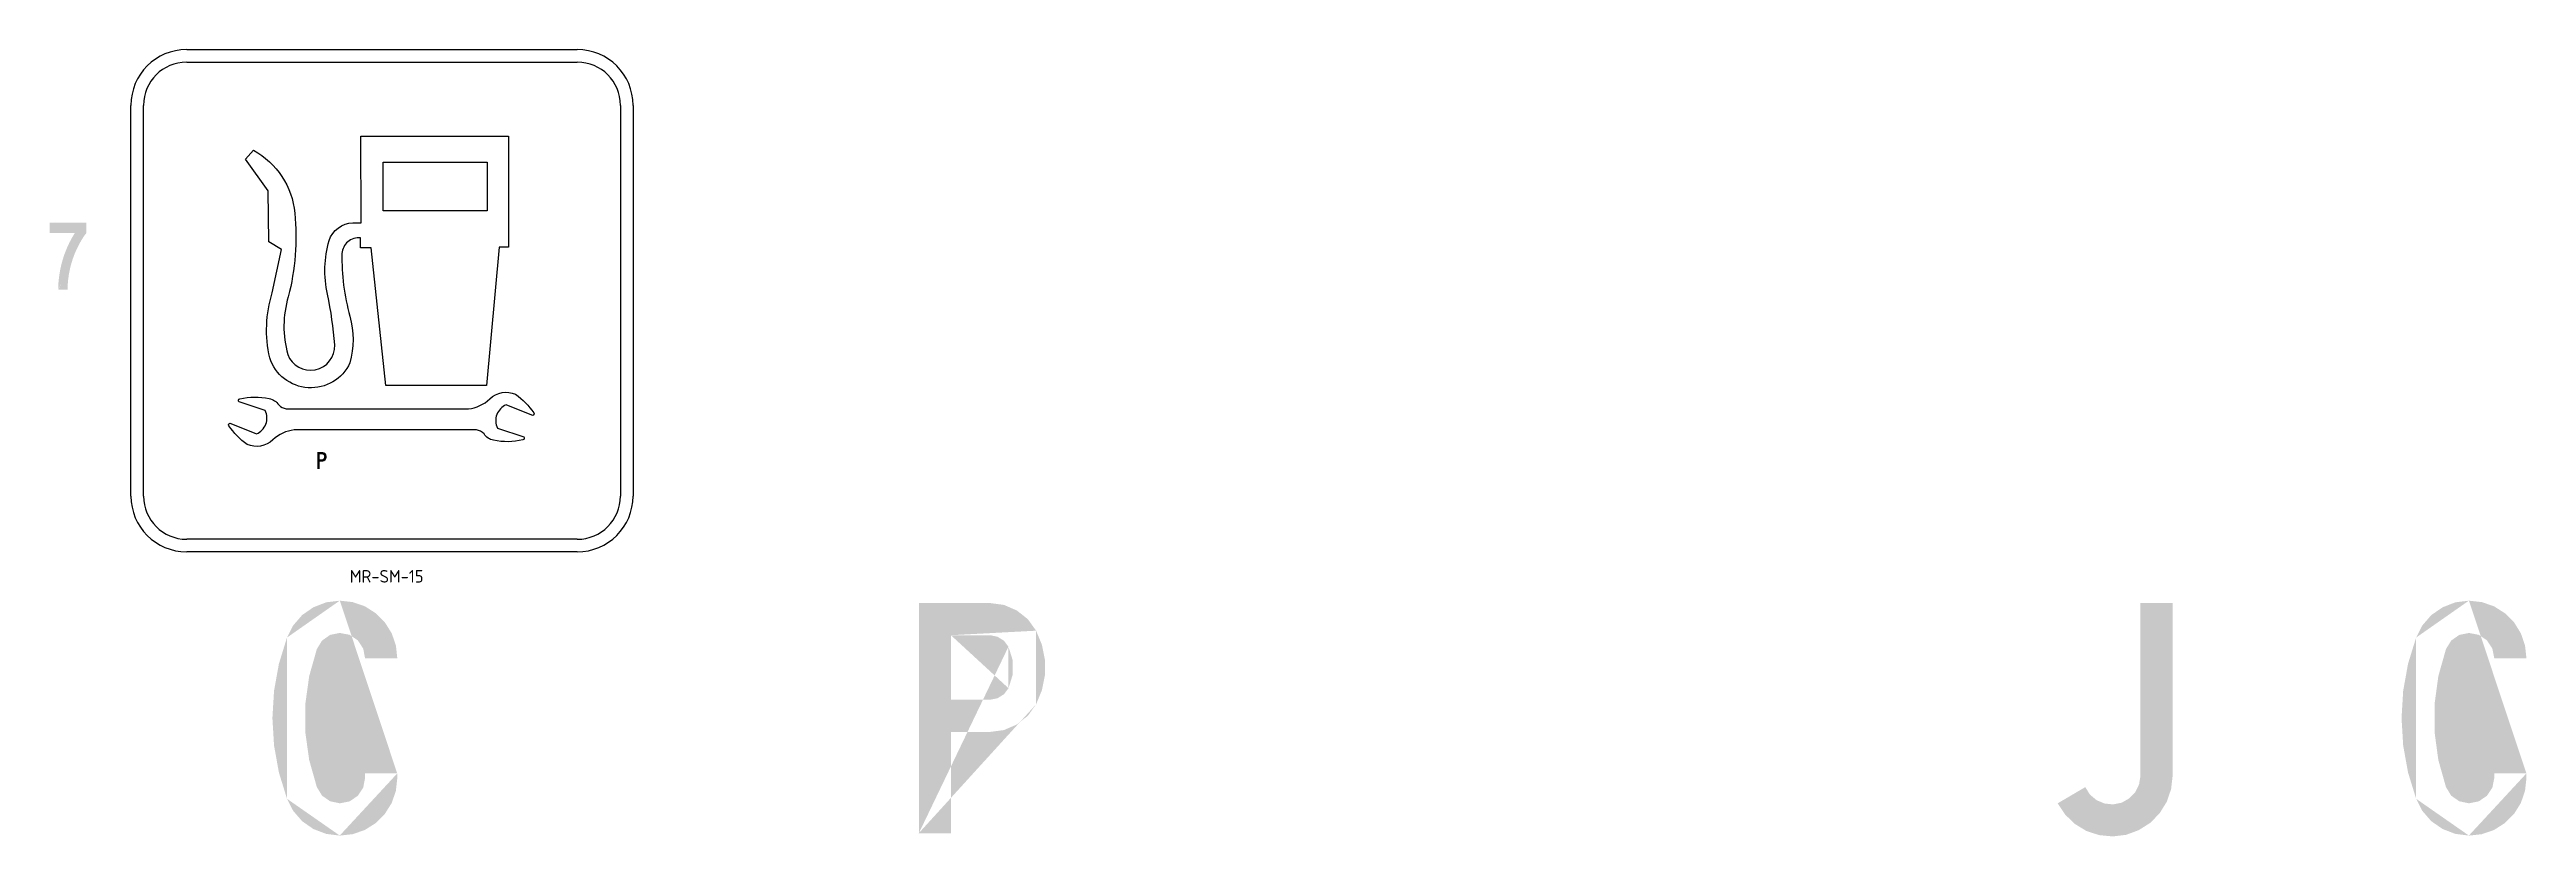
# Model space of a CAD drawing. Extents: x 171 to 1038, y -1303 to 276.
# Drawn here: x 171 to 763, y 88 to 276 of the extents above.
import ezdxf
from ezdxf.enums import TextEntityAlignment as Align

# ---------------------------------------------------------------- set-up
doc = ezdxf.new("R2010")
doc.units = 0
doc.linetypes.add('CENTERX2', pattern=[101.6, 63.5, -12.7, 12.7, -12.7])
for name, color, linetype in [('GREEN', 84, 'CONTINUOUS'), ('L25', 1, 'CONTINUOUS'), ('L35', 3, 'CONTINUOUS'), ('T25', 1, 'CONTINUOUS'), ('TBLK25', 1, 'CONTINUOUS')]:
    doc.layers.add(name, color=color, linetype=linetype)
doc.styles.add('ISO', font='iso3098b.shx')

# ---------------------------------------------------------------- blocks, each defined once
blk = doc.blocks.new('s15')
at = {"layer": 'L25'}
blk.add_lwpolyline([(13.99, 29.52), (26.34, 29.52), (26.34, 20.24), (25.58, 20.24), (24.52, 8.67), (16.08, 8.67), (14.86, 20.2), (13.96, 20.2), (13.96, 21.02, 0.430803), (12.41, 19.71, 0.073392), (13.08, 14.46, -0.132442), (13.08, 10.56, -0.68239), (6.37, 10.98, -0.134009), (6.58, 16.43), (7.36, 20.04), (6.29, 20.7), (6.24, 24.95), (4.33, 27.6), (5, 28.36, -0.244899), (8.47, 23.09, -0.084726), (7.92, 16.09, 0.141335), (7.87, 11.27, 0.852269), (11.81, 12.06, 0.035146), (11.19, 16.32, -0.121308), (11.33, 20.79, -0.306142), (13.33, 22.29), (14.01, 22.29), (13.99, 29.52)], format="xyb", dxfattribs=at)
blk.add_lwpolyline([(15.86, 27.35), (24.55, 27.35), (24.55, 23.28), (15.86, 23.28)], close=True, dxfattribs=at)
blk.add_lwpolyline([(15.71, 6.72), (22.99, 6.72, 0.168765), (24.79, 7.55, -0.31274), (26.94, 7.93, -0.086827), (28.47, 6.37, -0.903142), (28.3, 6.19), (26.16, 7.05, 0.43159), (25.42, 5.1), (27.62, 4.37, -0.652567), (27.55, 4.12, -0.10856), (25.09, 4.08, -0.198207), (24.3, 4.62, 0.172908), (23.67, 4.95), (15.71, 4.95), (8.42, 4.95, 0.168765), (6.62, 4.12, -0.31274), (4.47, 3.74, -0.086827), (2.94, 5.3, -0.903142), (3.12, 5.48), (5.25, 4.62, 0.43159), (5.99, 6.57), (3.8, 7.3, -0.652567), (3.86, 7.55, -0.10856), (6.32, 7.58, -0.198207), (7.12, 7.04, 0.172908), (7.74, 6.72)], format="xyb", close=True, dxfattribs=at)

msp = doc.modelspace()

# ---------------------------------------------------------------- hatches: boundary and pattern name
at = {"layer": 'GREEN'}
h = msp.add_hatch(color=256, dxfattribs=at)
h.paths.add_polyline_path([(254.47, 101.95), (254.44, 101.95)], flags=16)
edge = h.paths.add_edge_path()
edge.add_line((246.76, 103.05), (254.47, 103.05))
edge.add_line((254.47, 103.05), (254.47, 101.95))
edge.add_line((254.13, 98.88), (254.47, 101.95))
edge.add_line((254.13, 98.88), (253.13, 95.97))
edge.add_line((253.13, 95.97), (251.48, 93.36))
edge.add_line((251.48, 93.36), (249.31, 91.17))
edge.add_line((249.31, 91.17), (246.71, 89.52))
edge.add_line((246.71, 89.52), (243.8, 88.52))
edge.add_line((243.8, 88.52), (240.73, 88.18))
edge.add_line((240.73, 88.18), (237.48, 88.59))
edge.add_line((237.48, 88.59), (234.41, 89.75))
edge.add_line((234.41, 89.75), (231.73, 91.61))
edge.add_line((231.73, 91.61), (229.59, 94.08))
edge.add_line((229.59, 94.08), (228.1, 97))
edge.add_line((228.1, 97), (226.17, 103.26))
edge.add_line((226.17, 103.26), (225.01, 109.71))
edge.add_line((225.01, 109.71), (224.62, 116.25))
edge.add_line((224.62, 116.25), (225.01, 122.77))
edge.add_line((225.01, 122.77), (226.17, 129.22))
edge.add_line((226.17, 129.22), (228.1, 135.48))
edge.add_line((228.1, 135.48), (229.59, 138.39))
edge.add_line((229.59, 138.39), (231.73, 140.87))
edge.add_line((231.73, 140.87), (234.41, 142.72))
edge.add_line((234.41, 142.72), (237.48, 143.91))
edge.add_line((237.48, 143.91), (240.73, 144.3))
edge.add_line((240.73, 144.3), (243.8, 143.96))
edge.add_line((243.8, 143.96), (246.71, 142.96))
edge.add_line((246.71, 142.96), (249.31, 141.31))
edge.add_line((249.31, 141.31), (251.48, 139.14))
edge.add_line((251.48, 139.14), (253.13, 136.51))
edge.add_line((253.13, 136.51), (254.13, 133.6))
edge.add_line((254.13, 133.6), (254.47, 130.53))
edge.add_line((254.47, 130.53), (246.76, 130.53))
edge.add_line((246.76, 130.53), (246.32, 132.85))
edge.add_line((246.32, 132.85), (245.01, 134.84))
edge.add_line((245.01, 134.84), (243.05, 136.15))
edge.add_line((243.05, 136.15), (240.73, 136.59))
edge.add_line((240.73, 136.59), (238.41, 136.13))
edge.add_line((238.41, 136.13), (236.48, 134.76))
edge.add_line((236.48, 134.76), (235.24, 132.75))
edge.add_line((235.24, 132.75), (233.41, 126.28))
edge.add_line((233.41, 126.28), (232.48, 119.6))
edge.add_line((232.48, 119.6), (232.48, 112.88))
edge.add_line((232.48, 112.88), (233.41, 106.23))
edge.add_line((233.41, 106.23), (235.24, 99.76))
edge.add_line((235.24, 99.76), (236.48, 97.72))
edge.add_line((236.48, 97.72), (238.41, 96.38))
edge.add_line((238.41, 96.38), (240.73, 95.89))
edge.add_line((240.73, 95.89), (243.05, 96.35))
edge.add_line((243.05, 96.35), (245.01, 97.67))
edge.add_line((245.01, 97.67), (246.32, 99.63))
edge.add_line((246.32, 99.63), (246.76, 101.95))
edge.add_line((246.76, 101.95), (246.76, 103.05))
edge = h.paths.add_edge_path(flags=16)
edge.add_line((254.47, 103.05), (254.44, 103.05))
edge.add_line((240.73, 144.3), (240.7, 144.3))
edge.add_line((228.1, 135.48), (228.07, 135.48))
edge.add_line((228.1, 97), (228.07, 97))
edge.add_line((240.73, 88.18), (240.7, 88.18))
h = msp.add_hatch(color=256, dxfattribs=at)
h.paths.add_polyline_path([(396.13, 136.05), (396.1, 136.05)], flags=16)
edge = h.paths.add_edge_path(flags=17)
edge.add_line((386.77, 120.63), (386.77, 136.05))
edge.add_line((386.77, 136.05), (396.13, 136.05))
edge.add_line((397.88, 135.69), (396.13, 136.05))
edge.add_line((397.88, 135.69), (399.43, 134.73))
edge.add_line((399.43, 134.73), (400.51, 133.29))
edge.add_line((400.51, 133.29), (401.52, 130.04))
edge.add_line((401.52, 130.04), (401.52, 126.64))
edge.add_line((401.52, 126.64), (400.51, 123.39))
edge.add_line((400.51, 123.39), (399.43, 121.95))
edge.add_line((399.43, 121.95), (397.88, 120.99))
edge.add_line((397.88, 120.99), (396.13, 120.63))
edge.add_line((396.13, 120.63), (386.77, 120.63))
h.paths.add_polyline_path([(396.1, 143.73), (396.13, 143.73)], flags=16)
edge = h.paths.add_edge_path()
edge.add_line((386.77, 88.75), (379.09, 88.75))
edge.add_line((379.09, 88.75), (379.09, 143.73))
edge.add_line((379.09, 143.73), (396.13, 143.73))
edge.add_line((399.43, 143.29), (396.13, 143.73))
edge.add_line((399.43, 143.29), (402.52, 141.95))
edge.add_line((402.52, 141.95), (405.15, 139.86))
edge.add_line((405.15, 139.86), (407.11, 137.13))
edge.add_line((407.11, 137.13), (408.5, 133.75))
edge.add_line((408.5, 133.75), (409.22, 130.17))
edge.add_line((409.22, 130.17), (409.22, 126.51))
edge.add_line((409.22, 126.51), (408.5, 122.93))
edge.add_line((408.5, 122.93), (407.11, 119.55))
edge.add_line((407.11, 119.55), (405.15, 116.82))
edge.add_line((405.15, 116.82), (402.52, 114.73))
edge.add_line((402.52, 114.73), (399.43, 113.39))
edge.add_line((399.43, 113.39), (396.13, 112.95))
edge.add_line((396.13, 112.95), (386.77, 112.95))
edge.add_line((386.77, 112.95), (386.77, 88.75))
edge = h.paths.add_edge_path()
edge.add_line((386.77, 136.05), (386.75, 136.05))
edge.add_line((400.51, 123.39), (400.49, 123.39))
edge.add_line((400.51, 133.29), (400.49, 133.29))
edge.add_line((379.09, 88.75), (379.07, 88.75))
edge.add_line((407.11, 119.55), (407.08, 119.55))
edge.add_line((407.11, 137.13), (407.08, 137.13))
h = msp.add_hatch(color=256, dxfattribs=at)
h.paths.add_polyline_path([(396.13, 136.05), (396.1, 136.05)], flags=16)
edge = h.paths.add_edge_path(flags=17)
edge.add_line((386.77, 120.63), (386.77, 136.05))
edge.add_line((386.77, 136.05), (396.13, 136.05))
edge.add_line((397.88, 135.69), (396.13, 136.05))
edge.add_line((397.88, 135.69), (399.43, 134.73))
edge.add_line((399.43, 134.73), (400.51, 133.29))
edge.add_line((400.51, 133.29), (401.52, 130.04))
edge.add_line((401.52, 130.04), (401.52, 126.64))
edge.add_line((401.52, 126.64), (400.51, 123.39))
edge.add_line((400.51, 123.39), (399.43, 121.95))
edge.add_line((399.43, 121.95), (397.88, 120.99))
edge.add_line((397.88, 120.99), (396.13, 120.63))
edge.add_line((396.13, 120.63), (386.77, 120.63))
h.paths.add_polyline_path([(396.1, 143.73), (396.13, 143.73)], flags=16)
edge = h.paths.add_edge_path()
edge.add_line((386.77, 88.75), (379.09, 88.75))
edge.add_line((379.09, 88.75), (379.09, 143.73))
edge.add_line((379.09, 143.73), (396.13, 143.73))
edge.add_line((399.43, 143.29), (396.13, 143.73))
edge.add_line((399.43, 143.29), (402.52, 141.95))
edge.add_line((402.52, 141.95), (405.15, 139.86))
edge.add_line((405.15, 139.86), (407.11, 137.13))
edge.add_line((407.11, 137.13), (408.5, 133.75))
edge.add_line((408.5, 133.75), (409.22, 130.17))
edge.add_line((409.22, 130.17), (409.22, 126.51))
edge.add_line((409.22, 126.51), (408.5, 122.93))
edge.add_line((408.5, 122.93), (407.11, 119.55))
edge.add_line((407.11, 119.55), (405.15, 116.82))
edge.add_line((405.15, 116.82), (402.52, 114.73))
edge.add_line((402.52, 114.73), (399.43, 113.39))
edge.add_line((399.43, 113.39), (396.13, 112.95))
edge.add_line((396.13, 112.95), (386.77, 112.95))
edge.add_line((386.77, 112.95), (386.77, 88.75))
edge = h.paths.add_edge_path()
edge.add_line((386.77, 136.05), (386.75, 136.05))
edge.add_line((400.51, 123.39), (400.49, 123.39))
edge.add_line((400.51, 133.29), (400.49, 133.29))
edge.add_line((379.09, 88.75), (379.07, 88.75))
edge.add_line((407.11, 119.55), (407.08, 119.55))
edge.add_line((407.11, 137.13), (407.08, 137.13))
h = msp.add_hatch(color=256, dxfattribs=at)
h.paths.add_polyline_path([(671, 102.49), (670.98, 102.49)], flags=16)
edge = h.paths.add_edge_path()
edge.add_line((671, 143.73), (671, 102.49))
edge.add_line((670.67, 100.45), (671, 102.49))
edge.add_line((670.67, 100.45), (669.77, 98.57))
edge.add_line((669.77, 98.57), (668.32, 97.07))
edge.add_line((668.32, 97.07), (666.52, 96.04))
edge.add_line((666.52, 96.04), (664.48, 95.63))
edge.add_line((664.48, 95.63), (662.42, 95.84))
edge.add_line((662.42, 95.84), (660.51, 96.64))
edge.add_line((660.51, 96.64), (658.91, 97.98))
edge.add_line((658.91, 97.98), (657.81, 99.76))
edge.add_line((657.81, 99.76), (651.21, 95.89))
edge.add_line((651.21, 95.89), (652.99, 93.21))
edge.add_line((652.99, 93.21), (655.3, 90.97))
edge.add_line((655.3, 90.97), (658.06, 89.29))
edge.add_line((658.06, 89.29), (661.13, 88.29))
edge.add_line((661.13, 88.29), (664.35, 87.98))
edge.add_line((664.35, 87.98), (667.55, 88.36))
edge.add_line((667.55, 88.36), (670.56, 89.47))
edge.add_line((670.56, 89.47), (673.3, 91.2))
edge.add_line((673.3, 91.2), (675.56, 93.49))
edge.add_line((675.56, 93.49), (677.27, 96.25))
edge.add_line((677.27, 96.25), (678.32, 99.29))
edge.add_line((678.32, 99.29), (678.68, 102.49))
edge.add_line((678.68, 102.49), (678.68, 143.73))
edge.add_line((678.68, 143.73), (671, 143.73))
edge = h.paths.add_edge_path(flags=16)
edge.add_line((678.68, 102.49), (678.66, 102.49))
edge.add_line((678.68, 102.49), (678.66, 102.49))
edge = h.paths.add_edge_path(flags=16)
edge.add_line((657.81, 99.76), (657.78, 99.76))
h = msp.add_hatch(color=256, dxfattribs=at)
h.paths.add_polyline_path([(763.23, 101.95), (763.2, 101.95)], flags=16)
edge = h.paths.add_edge_path()
edge.add_line((755.55, 103.05), (763.23, 103.05))
edge.add_line((763.23, 103.05), (763.23, 101.95))
edge.add_line((762.89, 98.88), (763.23, 101.95))
edge.add_line((762.89, 98.88), (761.89, 95.97))
edge.add_line((761.89, 95.97), (760.26, 93.36))
edge.add_line((760.26, 93.36), (758.07, 91.17))
edge.add_line((758.07, 91.17), (755.47, 89.52))
edge.add_line((755.47, 89.52), (752.56, 88.52))
edge.add_line((752.56, 88.52), (749.49, 88.18))
edge.add_line((749.49, 88.18), (746.24, 88.59))
edge.add_line((746.24, 88.59), (743.2, 89.75))
edge.add_line((743.2, 89.75), (740.49, 91.61))
edge.add_line((740.49, 91.61), (738.35, 94.08))
edge.add_line((738.35, 94.08), (736.86, 97))
edge.add_line((736.86, 97), (734.93, 103.26))
edge.add_line((734.93, 103.26), (733.77, 109.71))
edge.add_line((733.77, 109.71), (733.38, 116.25))
edge.add_line((733.38, 116.25), (733.77, 122.77))
edge.add_line((733.77, 122.77), (734.93, 129.22))
edge.add_line((734.93, 129.22), (736.86, 135.48))
edge.add_line((736.86, 135.48), (738.35, 138.39))
edge.add_line((738.35, 138.39), (740.49, 140.87))
edge.add_line((740.49, 140.87), (743.2, 142.72))
edge.add_line((743.2, 142.72), (746.24, 143.91))
edge.add_line((746.24, 143.91), (749.49, 144.3))
edge.add_line((749.49, 144.3), (752.56, 143.96))
edge.add_line((752.56, 143.96), (755.47, 142.96))
edge.add_line((755.47, 142.96), (758.07, 141.31))
edge.add_line((758.07, 141.31), (760.26, 139.14))
edge.add_line((760.26, 139.14), (761.89, 136.51))
edge.add_line((761.89, 136.51), (762.89, 133.6))
edge.add_line((762.89, 133.6), (763.23, 130.53))
edge.add_line((763.23, 130.53), (755.55, 130.53))
edge.add_line((755.55, 130.53), (755.08, 132.85))
edge.add_line((755.08, 132.85), (753.77, 134.84))
edge.add_line((753.77, 134.84), (751.81, 136.15))
edge.add_line((751.81, 136.15), (749.49, 136.59))
edge.add_line((749.49, 136.59), (747.17, 136.13))
edge.add_line((747.17, 136.13), (745.24, 134.76))
edge.add_line((745.24, 134.76), (744, 132.75))
edge.add_line((744, 132.75), (742.17, 126.28))
edge.add_line((742.17, 126.28), (741.27, 119.6))
edge.add_line((741.27, 119.6), (741.27, 112.88))
edge.add_line((741.27, 112.88), (742.17, 106.23))
edge.add_line((742.17, 106.23), (744, 99.76))
edge.add_line((744, 99.76), (745.24, 97.72))
edge.add_line((745.24, 97.72), (747.17, 96.38))
edge.add_line((747.17, 96.38), (749.49, 95.89))
edge.add_line((749.49, 95.89), (751.81, 96.35))
edge.add_line((751.81, 96.35), (753.77, 97.67))
edge.add_line((753.77, 97.67), (755.08, 99.63))
edge.add_line((755.08, 99.63), (755.55, 101.95))
edge.add_line((755.55, 101.95), (755.55, 103.05))
edge = h.paths.add_edge_path(flags=16)
edge.add_line((763.23, 103.05), (763.2, 103.05))
edge.add_line((749.49, 144.3), (749.46, 144.3))
edge.add_line((736.86, 135.48), (736.83, 135.48))
edge.add_line((736.86, 97), (736.83, 97))
edge.add_line((749.49, 88.18), (749.46, 88.18))
at = {"layer": 'TBLK25', "linetype": 'CENTERX2'}
h = msp.add_hatch(color=256, dxfattribs=at)
h.paths.add_polyline_path([(175.68, 218.57), (175.67, 218.57)], flags=16)
edge = h.paths.add_edge_path()
edge.add_line((175.69, 219.04), (175.68, 218.57))
edge.add_line((173.44, 218.57), (175.68, 218.57))
edge.add_line((173.44, 218.57), (173.45, 219.07))
edge.add_line((173.45, 219.07), (173.47, 219.56))
edge.add_line((173.47, 219.56), (173.49, 220.06))
edge.add_line((173.49, 220.06), (173.52, 220.55))
edge.add_line((173.52, 220.55), (173.57, 221.05))
edge.add_line((173.57, 221.05), (173.63, 221.53))
edge.add_line((173.63, 221.53), (173.69, 222.03))
edge.add_line((173.69, 222.03), (173.77, 222.52))
edge.add_line((173.77, 222.52), (173.85, 223))
edge.add_line((173.85, 223), (173.94, 223.49))
edge.add_line((173.94, 223.49), (174.05, 223.97))
edge.add_line((174.05, 223.97), (174.16, 224.46))
edge.add_line((174.16, 224.46), (174.28, 224.94))
edge.add_line((174.28, 224.94), (174.41, 225.42))
edge.add_line((174.41, 225.42), (174.55, 225.89))
edge.add_line((174.55, 225.89), (174.7, 226.37))
edge.add_line((174.7, 226.37), (174.85, 226.84))
edge.add_line((174.85, 226.84), (175.02, 227.3))
edge.add_line((175.02, 227.3), (175.2, 227.76))
edge.add_line((175.2, 227.76), (175.39, 228.22))
edge.add_line((175.39, 228.22), (175.57, 228.68))
edge.add_line((175.57, 228.68), (175.78, 229.13))
edge.add_line((175.78, 229.13), (175.99, 229.58))
edge.add_line((175.99, 229.58), (176.21, 230.03))
edge.add_line((176.21, 230.03), (176.44, 230.46))
edge.add_line((176.44, 230.46), (176.67, 230.9))
edge.add_line((176.67, 230.9), (176.92, 231.33))
edge.add_line((176.92, 231.33), (177.18, 231.75))
edge.add_line((177.18, 231.75), (177.44, 232.17))
edge.add_line((177.44, 232.17), (171.36, 232.17))
edge.add_line((171.36, 232.17), (171.36, 234.57))
edge.add_line((171.36, 234.57), (180.16, 234.57))
edge.add_line((180.16, 234.57), (180.16, 232.17))
edge.add_line((180.16, 232.17), (179.88, 231.79))
edge.add_line((179.88, 231.79), (179.62, 231.4))
edge.add_line((179.62, 231.4), (179.36, 231.01))
edge.add_line((179.36, 231.01), (179.11, 230.61))
edge.add_line((179.11, 230.61), (178.87, 230.21))
edge.add_line((178.87, 230.21), (178.64, 229.8))
edge.add_line((178.64, 229.8), (178.41, 229.39))
edge.add_line((178.41, 229.39), (178.2, 228.97))
edge.add_line((178.2, 228.97), (177.99, 228.55))
edge.add_line((177.99, 228.55), (177.79, 228.13))
edge.add_line((177.79, 228.13), (177.6, 227.7))
edge.add_line((177.6, 227.7), (177.42, 227.27))
edge.add_line((177.42, 227.27), (177.24, 226.83))
edge.add_line((177.24, 226.83), (177.08, 226.39))
edge.add_line((177.08, 226.39), (176.92, 225.95))
edge.add_line((176.92, 225.95), (176.78, 225.5))
edge.add_line((176.78, 225.5), (176.64, 225.05))
edge.add_line((176.64, 225.05), (176.51, 224.6))
edge.add_line((176.51, 224.6), (176.39, 224.15))
edge.add_line((176.39, 224.15), (176.28, 223.69))
edge.add_line((176.28, 223.69), (176.18, 223.23))
edge.add_line((176.18, 223.23), (176.09, 222.77))
edge.add_line((176.09, 222.77), (176, 222.31))
edge.add_line((176, 222.31), (175.93, 221.85))
edge.add_line((175.93, 221.85), (175.87, 221.38))
edge.add_line((175.87, 221.38), (175.81, 220.92))
edge.add_line((175.81, 220.92), (175.76, 220.45))
edge.add_line((175.76, 220.45), (175.73, 219.98))
edge.add_line((175.73, 219.98), (175.7, 219.51))
edge.add_line((175.7, 219.51), (175.69, 219.04))
edge = h.paths.add_edge_path(flags=16)
edge.add_line((180.16, 232.17), (180.15, 232.17))
edge.add_line((173.44, 218.57), (173.43, 218.57))
h = msp.add_hatch(color=256, dxfattribs=at)
h.paths.add_polyline_path([(236.62, 179.23), (236.55, 179.23)], flags=0)
edge = h.paths.add_edge_path(flags=16)
edge.add_line((235.93, 178.1), (235.93, 179.23))
edge.add_line((235.93, 179.23), (236.62, 179.23))
edge.add_line((236.93, 179.04), (236.62, 179.23))
edge.add_line((236.93, 179.04), (236.99, 178.66))
edge.add_line((236.99, 178.66), (236.93, 178.35))
edge.add_line((236.93, 178.35), (236.62, 178.1))
edge.add_line((236.62, 178.1), (235.93, 178.1))
h.paths.add_polyline_path([(236.55, 179.79), (236.62, 179.79)], flags=16)
edge = h.paths.add_edge_path()
edge.add_line((235.93, 175.78), (235.36, 175.78))
edge.add_line((235.36, 175.78), (235.36, 179.79))
edge.add_line((235.36, 179.79), (236.62, 179.79))
edge.add_line((236.93, 179.73), (236.62, 179.79))
edge.add_line((236.93, 179.73), (237.24, 179.6))
edge.add_line((237.24, 179.6), (237.43, 179.35))
edge.add_line((237.43, 179.35), (237.56, 178.91))
edge.add_line((237.56, 178.91), (237.56, 178.47))
edge.add_line((237.56, 178.47), (237.43, 178.03))
edge.add_line((237.43, 178.03), (237.24, 177.78))
edge.add_line((237.24, 177.78), (236.93, 177.59))
edge.add_line((236.93, 177.59), (236.62, 177.53))
edge.add_line((236.62, 177.53), (235.93, 177.53))
edge.add_line((235.93, 177.53), (235.93, 175.78))

# ---------------------------------------------------------------- linework, layer by layer
at = {"layer": 'L35', "linetype": 'Continuous'}
for p, q in [((204.14, 275.96), (297.47, 275.96)), ((204.14, 272.96), (297.47, 272.96)), ((190.81, 169.3), (190.81, 262.63)), ((193.81, 169.3), (193.81, 262.63)), ((307.81, 262.63), (307.81, 169.3)), ((310.81, 262.63), (310.81, 169.3)), ((297.47, 158.96), (204.14, 158.96)), ((297.47, 155.96), (204.14, 155.96))]:
    msp.add_line(p, q, dxfattribs=at)
for centre, radius, start, end in [((204.14, 262.63), 13.33, 90, 180), ((204.14, 262.63), 10.33, 90, 180), ((297.47, 262.63), 13.33, 0, 90), ((297.47, 262.63), 10.33, 0, 90), ((204.14, 169.3), 13.33, 180, 270), ((204.14, 169.3), 10.33, 180, 270), ((297.47, 169.3), 13.33, 270, 0), ((297.47, 169.3), 10.33, 270, 0)]:
    msp.add_arc(centre, radius, start, end, dxfattribs=at)

# ---------------------------------------------------------------- block references
at = {"layer": 'L25', "linetype": 'Continuous', "xscale": 2.855, "yscale": 2.855, "zscale": 2.855}
msp.add_blockref('s15', (205.81, 170.96), dxfattribs=at)

# ---------------------------------------------------------------- texts
at = {"layer": 'T25', "color": 3, "style": 'ISO'}
msp.add_text('MR-SM-15', height=3, dxfattribs=at).set_placement((251.92, 148.62), align=Align.CENTER)

doc.saveas('drawing.dxf')
